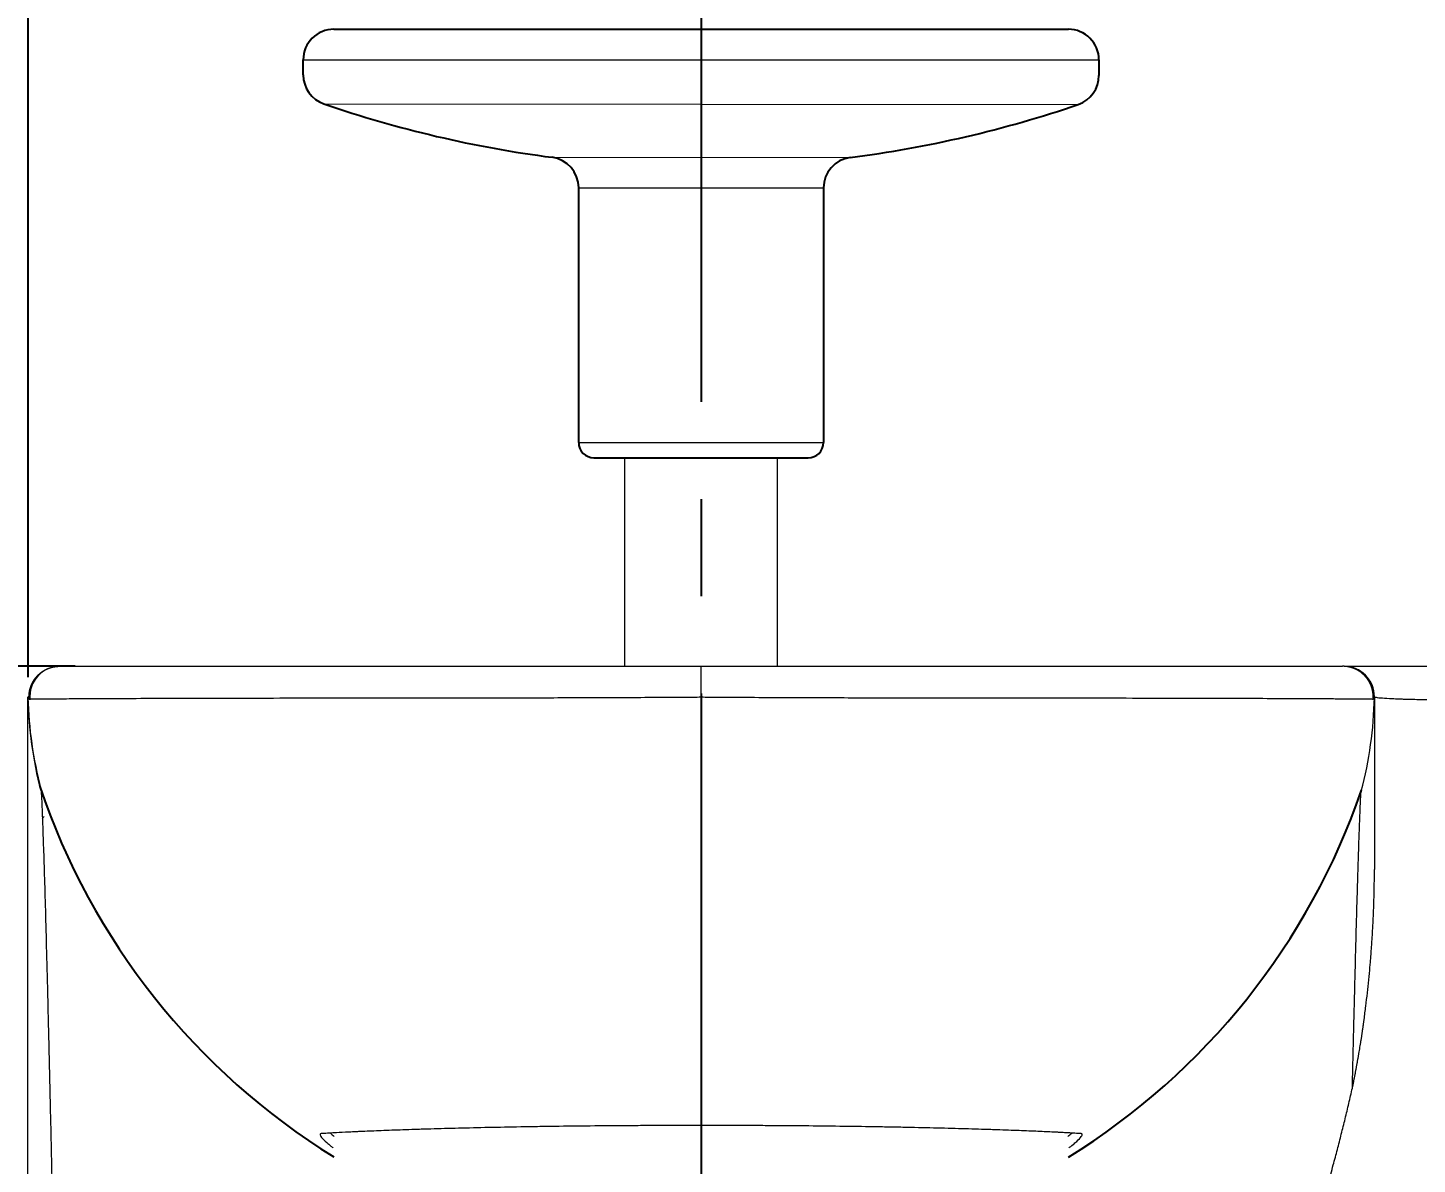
# Model space of a CAD drawing. Extents: x 10170 to 11010, y -16669 to -16075.
# Drawn here: x 10529.2 to 10574.6, y -16481.69 to -16444.57 of the extents above; entities that cross this region are included whole.
import ezdxf

# ---------------------------------------------------------------- set-up
doc = ezdxf.new("R2010")
doc.units = 0
doc.header["$MEASUREMENT"] = 0
doc.linetypes.add('CENTER2', pattern=[28.575, 19.05, -3.175, 3.175, -3.175])
doc.linetypes.add('HIDDEN2', pattern=[4.7625, 3.175, -1.5875])
doc.layers.get('0').update_dxf_attribs({"linetype": 'CONTINUOUS'})
doc.layers.get('DEFPOINTS').update_dxf_attribs({"linetype": 'CONTINUOUS'})
doc.layers.add('1', color=4, linetype='HIDDEN2', lineweight=13)
doc.layers.add('5', color=2, linetype='CONTINUOUS', lineweight=9)
doc.layers.add('CENTER', color=1, linetype='CENTER2')
doc.styles.get("Standard").update_dxf_attribs({"font": 'Gulim.ttf'})
doc.dimstyles.new('STANDARD$0', dxfattribs={"dimtxt": 3.5, "dimasz": 2.5, "dimexe": 0.7, "dimexo": 0.7, "dimgap": 0.5, "dimtad": 3, "dimdec": 4, "dimdsep": 46, "dimtxsty": 'Standard', "dimcen": 0, "dimclrd": 2, "dimclre": 2, "dimclrt": 4, "dimadec": 0, "dimazin": 0, "dimtp": 0.2, "dimtm": 0.1, "dimtfac": 0.5, "dimtdec": 4, "dimtmove": 1, "dimatfit": 3, "dimfxl": 0, "dimtolj": 1, "dimarcsym": 0})

# ---------------------------------------------------------------- blocks, each defined once
blk = doc.blocks.new('*D32')
at = {"layer": '5', "color": 2, "lineweight": -2}
for p, q in [((10529.221, -16465.776), (10529.221, -16431.343)), ((10721.203, -16465.776), (10721.203, -16431.343)), ((10531.721, -16432.043), (10718.703, -16432.043))]:
    blk.add_line(p, q, dxfattribs=at)
at = {"layer": '5', "color": 2}
for points in [[(10531.721, -16431.627), (10531.721, -16432.46), (10529.221, -16432.043)], [(10718.703, -16431.627), (10718.703, -16432.46), (10721.203, -16432.043)]]:
    blk.add_solid(points, dxfattribs=at)
at = {"layer": 'DEFPOINTS', "color": 0}
for p in [(10721.203, -16432.043), (10529.221, -16466.476), (10721.203, -16466.476)]:
    blk.add_point(p, dxfattribs=at)
at = {"layer": '5', "color": 4, "insert": (10618.186, -16429.745), "char_height": 3.5, "attachment_point": 5}
blk.add_mtext('\\A1;192', dxfattribs=at)
blk = doc.blocks.new('*D33')
at = {"layer": '5', "color": 2, "lineweight": -2}
for p, q in [((10530.748, -16465.423), (10507.425, -16465.423)), ((10508.125, -16504.923), (10508.125, -16467.923)), ((10530.748, -16507.423), (10507.425, -16507.423))]:
    blk.add_line(p, q, dxfattribs=at)
at = {"layer": '5', "color": 2}
for points in [[(10507.708, -16467.923), (10508.542, -16467.923), (10508.125, -16465.423)], [(10507.708, -16504.923), (10508.542, -16504.923), (10508.125, -16507.423)]]:
    blk.add_solid(points, dxfattribs=at)
at = {"layer": 'DEFPOINTS', "color": 0}
for p in [(10508.125, -16465.423), (10531.448, -16465.423), (10531.448, -16507.423)]:
    blk.add_point(p, dxfattribs=at)
at = {"layer": '5', "color": 4, "insert": (10505.828, -16483.402), "char_height": 3.5, "attachment_point": 5, "rotation": 90}
blk.add_mtext('\\A1;42', dxfattribs=at)

msp = doc.modelspace()

# ---------------------------------------------------------------- linework, layer by layer
for p, q in [((10539.20349, -16444.61493), (10563.20322, -16444.61493)), ((10538.20349, -16446.10487), (10538.20349, -16445.61493)), ((10564.20322, -16445.61493), (10564.20322, -16446.12506)), ((10547.20336, -16458.11493), (10547.20336, -16449.78927)), ((10555.20336, -16449.79688), (10555.20336, -16458.11493)), ((10547.70336, -16458.61493), (10554.70336, -16458.61493))]:
    msp.add_line(p, q)
for centre, radius, start, end in [((10539.20349, -16445.61493), 1, 90, 180), ((10563.20322, -16445.61493), 1, 0, 90), ((10539.20349, -16446.10487), 1, 180, 251.027381), ((10563.20322, -16446.12506), 1, 288.876233, 360), ((10551.2328, -16411.11493), 38, 251.027381, 262.590502), ((10551.2328, -16411.11493), 38, 277.322278, 288.876233), ((10546.20336, -16449.78927), 1, 0, 82.590502), ((10556.20336, -16449.79688), 1, 97.322278, 180), ((10547.70336, -16458.11493), 0.5, 180, 270), ((10554.70336, -16458.11493), 0.5, 270, 0), ((10551.2084, -16462.05165), 22.81475, 198.662709, 238.251191), ((10551.2084, -16462.05165), 22.81475, 301.719084, 341.036297)]:
    msp.add_arc(centre, radius, start, end)
at = {"layer": '1', "color": 7, "linetype": 'Continuous', "lineweight": 18}
for p, q in [((10548.70336, -16458.61493), (10548.70336, -16465.4233)), ((10553.70336, -16465.4233), (10553.70336, -16458.61493)), ((10573.20101, -16466.44238), (10573.20097, -16466.44252))]:
    msp.add_line(p, q, dxfattribs=at)
at = {"layer": '1', "color": 1, "linetype": 'Continuous', "lineweight": 13}
for p, q in [((10551.20335, -16466.4375), (10551.20335, -16465.42325)), ((10573.20336, -16466.42325), (10573.20333, -16466.4257))]:
    msp.add_line(p, q, dxfattribs=at)
at = {"layer": '1', "color": 7, "linetype": 'Continuous', "lineweight": 18}
msp.add_arc((10572.20336, -16466.42325), 1, 0, 90, dxfattribs=at)
at = {"layer": '1', "color": 1, "linetype": 'Continuous', "lineweight": 13}
msp.add_ellipse((10530.26762, -16466.42325), major_axis=(0, -1), ratio=0.99879312, start_param=3.14159265, end_param=4.79266761, dxfattribs=at)
at = {"layer": '1', "color": 7, "linetype": 'Continuous', "lineweight": 18}
for centre, major_axis, ratio, start_param, end_param in [((10572.19976, -16466.42325), (0, 1), 0.99999996, 4.69733293, 6.28356181), ((10572.20111, -16466.42325), (0, 1), 1, 4.6922574, 6.28323742), ((10542.20336, -16466.19222), (13, 0), 0.99999979, 3.16081034, 3.39759338), ((10542.20336, -16466.1171), (13, 0), 0.9999967, 3.16700614, 3.39989997), ((10560.20336, -16466.19379), (-13, 0), 0.99999999, 2.88448449, 3.12256955), ((10551.20336, -16480.02191), (-12.45161, 0), 0.22495105, 0.23414675, 0.27371128), ((10551.20336, -16480.02191), (-12.45161, 0), 0.22495105, 2.86788139, 2.90715139)]:
    msp.add_ellipse(centre, major_axis=major_axis, ratio=ratio, start_param=start_param, end_param=end_param, dxfattribs=at)
for points, knots in [([(10529.24574, -16466.50355), (10529.2455, -16466.50042), (10529.24501, -16466.49414), (10529.24439, -16466.48469), (10529.24385, -16466.4752), (10529.2434, -16466.46565), (10529.24304, -16466.45605), (10529.24277, -16466.4464), (10529.24259, -16466.4367), (10529.24251, -16466.42695), (10529.24252, -16466.41715), (10529.24263, -16466.40731), (10529.24283, -16466.39742), (10529.24314, -16466.38749), (10529.24355, -16466.37751), (10529.24405, -16466.36749), (10529.24467, -16466.35743), (10529.24538, -16466.34733), (10529.24621, -16466.33719), (10529.24714, -16466.32701), (10529.24818, -16466.3168), (10529.24933, -16466.30655), (10529.25059, -16466.29626), (10529.25197, -16466.28594), (10529.25346, -16466.27559), (10529.25506, -16466.26521), (10529.25679, -16466.2548), (10529.25863, -16466.24437), (10529.26059, -16466.2339), (10529.26267, -16466.22341), (10529.26487, -16466.2129), (10529.26719, -16466.20237), (10529.26964, -16466.19182), (10529.27222, -16466.18124), (10529.27492, -16466.17065), (10529.27775, -16466.16005), (10529.28071, -16466.14943), (10529.2838, -16466.1388), (10529.28702, -16466.12816), (10529.29038, -16466.11751), (10529.29386, -16466.10686), (10529.29748, -16466.0962), (10529.30124, -16466.08553), (10529.30514, -16466.07487), (10529.30917, -16466.06421), (10529.31334, -16466.05354), (10529.31765, -16466.04289), (10529.3221, -16466.03224), (10529.32669, -16466.0216), (10529.33143, -16466.01097), (10529.33631, -16466.00035), (10529.34133, -16465.98975), (10529.3465, -16465.97917), (10529.35181, -16465.96861), (10529.35727, -16465.95806), (10529.36288, -16465.94755), (10529.36863, -16465.93705), (10529.37454, -16465.92659), (10529.38059, -16465.91616), (10529.38679, -16465.90576), (10529.39314, -16465.8954), (10529.39965, -16465.88507), (10529.4063, -16465.87479), (10529.41311, -16465.86455), (10529.42007, -16465.85435), (10529.42718, -16465.8442), (10529.43445, -16465.83411), (10529.44186, -16465.82407), (10529.44944, -16465.81408), (10529.45716, -16465.80415), (10529.46504, -16465.79428), (10529.47307, -16465.78448), (10529.48126, -16465.77474), (10529.4896, -16465.76508), (10529.4981, -16465.75548), (10529.50675, -16465.74596), (10529.51555, -16465.73652), (10529.52451, -16465.72716), (10529.53362, -16465.71788), (10529.54289, -16465.70869), (10529.55231, -16465.69959), (10529.56188, -16465.69058), (10529.57161, -16465.68166), (10529.58148, -16465.67284), (10529.59151, -16465.66412), (10529.60169, -16465.65551), (10529.61202, -16465.64701), (10529.6225, -16465.63861), (10529.63313, -16465.63032), (10529.64391, -16465.62216), (10529.65483, -16465.61411), (10529.66591, -16465.60618), (10529.67713, -16465.59838), (10529.68849, -16465.5907), (10529.69999, -16465.58316), (10529.71164, -16465.57575), (10529.72344, -16465.56848), (10529.73537, -16465.56134), (10529.74744, -16465.55435), (10529.75964, -16465.54751), (10529.77199, -16465.54082), (10529.78447, -16465.53427), (10529.79708, -16465.52789), (10529.80982, -16465.52166), (10529.8227, -16465.51559), (10529.8357, -16465.50969), (10529.84883, -16465.50396), (10529.86208, -16465.4984), (10529.87545, -16465.49301), (10529.88895, -16465.48779), (10529.90256, -16465.48276), (10529.91629, -16465.47791), (10529.93014, -16465.47325), (10529.94409, -16465.46877), (10529.95816, -16465.46449), (10529.97233, -16465.4604), (10529.9866, -16465.4565), (10530.00098, -16465.45281), (10530.01546, -16465.44932), (10530.03003, -16465.44604), (10530.0447, -16465.44297), (10530.05946, -16465.4401), (10530.0743, -16465.43745), (10530.08923, -16465.43502), (10530.10425, -16465.43281), (10530.11934, -16465.43082), (10530.1345, -16465.42906), (10530.14974, -16465.42752), (10530.16505, -16465.42621), (10530.18042, -16465.42514), (10530.19586, -16465.4243), (10530.21135, -16465.4237), (10530.2269, -16465.42332), (10530.23728, -16465.42327), (10530.24248, -16465.42325)], [0, 0, 0, 0, 0.0057041, 0.01143677, 0.01719802, 0.02298785, 0.02880625, 0.03465323, 0.04052878, 0.04643291, 0.05236562, 0.0583269, 0.06431676, 0.0703352, 0.07638221, 0.08245779, 0.08856195, 0.09469469, 0.10085601, 0.1070459, 0.11326436, 0.1195114, 0.12578702, 0.13209121, 0.13842398, 0.14478533, 0.15117525, 0.15759374, 0.16404081, 0.17051646, 0.17702068, 0.18355348, 0.19011486, 0.1967048, 0.20332333, 0.20997043, 0.2166461, 0.22335036, 0.23008318, 0.23684458, 0.24363456, 0.25045311, 0.25730024, 0.26417594, 0.27108022, 0.27801307, 0.2849745, 0.2919645, 0.29898308, 0.30603024, 0.31310597, 0.32021027, 0.32734315, 0.3345046, 0.34169463, 0.34891323, 0.35616041, 0.36343616, 0.37074049, 0.37807339, 0.38543487, 0.39282492, 0.40024354, 0.40769074, 0.41516652, 0.42267087, 0.43020379, 0.43776529, 0.44535536, 0.45297401, 0.46062123, 0.46829703, 0.4760014, 0.48373434, 0.49149586, 0.49928595, 0.50710462, 0.51495186, 0.52282767, 0.53073206, 0.53866502, 0.54662656, 0.55461667, 0.56263535, 0.57068261, 0.57875844, 0.58686284, 0.59499582, 0.60315737, 0.61134749, 0.61956619, 0.62781346, 0.63608931, 0.64439373, 0.65272672, 0.66108828, 0.66947842, 0.67789713, 0.68634442, 0.69482027, 0.7033247, 0.71185771, 0.72041928, 0.72900943, 0.73762815, 0.74627545, 0.75495131, 0.76365575, 0.77238877, 0.78115035, 0.78994051, 0.79875924, 0.80760654, 0.81648241, 0.82538686, 0.83431988, 0.84328147, 0.85227163, 0.86129037, 0.87033767, 0.87941355, 0.888518, 0.89765103, 0.90681262, 0.91600279, 0.92522152, 0.93446883, 0.94374471, 0.95304917, 0.96238219, 0.97174379, 0.98113395, 0.99055269, 1, 1, 1, 1]), ([(10530.26762, -16465.42325), (10530.28409, -16465.42325), (10530.30821, -16465.42325), (10530.37226, -16465.42325), (10530.41209, -16465.42325), (10530.55466, -16465.42325), (10530.80613, -16465.42325), (10531.17933, -16465.42325), (10531.50582, -16465.42325), (10531.62243, -16465.42325), (10531.77811, -16465.42325), (10531.80976, -16465.42325), (10531.87389, -16465.42325), (10531.97138, -16465.42325), (10532.07273, -16465.42325), (10532.41907, -16465.42325), (10532.72328, -16465.42325), (10533.38485, -16465.42325), (10533.74223, -16465.42325), (10534.51036, -16465.42325), (10534.9211, -16465.42325), (10535.46896, -16465.42325), (10535.58037, -16465.42325), (10535.80552, -16465.42325), (10535.91936, -16465.42325), (10536.26467, -16465.42325), (10536.49991, -16465.42325), (10537.22048, -16465.42325), (10537.72062, -16465.42325), (10538.75999, -16465.42325), (10539.29923, -16465.42325), (10540.13787, -16465.42325), (10540.42239, -16465.42325), (10540.78436, -16465.42325), (10540.85707, -16465.42325), (10541.00313, -16465.42325), (10541.07648, -16465.42325), (10541.29689, -16465.42325), (10541.44451, -16465.42325), (10542.18595, -16465.42325), (10542.78977, -16465.42325), (10544.01823, -16465.42325), (10545.2675, -16465.42325), (10546.55832, -16465.42325), (10547.2964, -16465.42325), (10547.37857, -16465.42325), (10547.54326, -16465.42325), (10547.62581, -16465.42325), (10547.87363, -16465.42325), (10548.03902, -16465.42325), (10548.5357, -16465.42325), (10548.86751, -16465.42325), (10549.5325, -16465.42325), (10549.86569, -16465.42325), (10550.53345, -16465.42325), (10550.86803, -16465.42325), (10551.20335, -16465.42325)], [0, 0, 0, 0, 0.03125, 0.03125, 0.0625, 0.0625, 0.125, 0.1875, 0.1875, 0.21875, 0.21875, 0.2265625, 0.2265625, 0.234375, 0.25, 0.25, 0.3125, 0.3125, 0.375, 0.375, 0.4375, 0.4375, 0.453125, 0.453125, 0.46875, 0.46875, 0.5, 0.5, 0.5625, 0.5625, 0.625, 0.625, 0.65625, 0.65625, 0.6640625, 0.6640625, 0.671875, 0.671875, 0.6875, 0.6875, 0.75, 0.75, 0.8125, 0.875, 0.875, 0.8828125, 0.8828125, 0.890625, 0.890625, 0.90625, 0.90625, 0.9375, 0.9375, 0.96875, 0.96875, 1, 1, 1, 1]), ([(10551.20335, -16465.42325), (10551.54722, -16465.42325), (10551.88979, -16465.42325), (10552.57253, -16465.42325), (10552.91269, -16465.42325), (10553.92966, -16465.42325), (10554.60296, -16465.42325), (10555.60585, -16465.42325), (10555.93897, -16465.42325), (10556.43686, -16465.42325), (10556.68535, -16465.42325), (10556.93317, -16465.42325), (10557.09824, -16465.42325), (10557.18067, -16465.42325), (10557.92016, -16465.42325), (10558.56353, -16465.42325), (10559.82292, -16465.42325), (10560.43895, -16465.42325), (10561.34239, -16465.42325), (10561.6401, -16465.42325), (10562.08144, -16465.42325), (10562.22768, -16465.42325), (10562.44572, -16465.42325), (10562.51821, -16465.42325), (10562.66242, -16465.42325), (10563.30811, -16465.42325), (10563.92491, -16465.42325), (10564.97716, -16465.42325), (10565.48114, -16465.42325), (10566.44483, -16465.42325), (10566.90453, -16465.42325), (10567.45071, -16465.42325), (10567.55852, -16465.42325), (10567.71807, -16465.42325), (10567.77088, -16465.42325), (10567.87548, -16465.42325), (10568.13463, -16465.42325), (10568.3821, -16465.42325), (10568.954, -16465.42325), (10569.30595, -16465.42325), (10569.95204, -16465.42325), (10570.24621, -16465.42325), (10570.64359, -16465.42325), (10570.76872, -16465.42325), (10570.94524, -16465.42325), (10571.00222, -16465.42325), (10571.11236, -16465.42325), (10571.16532, -16465.42325), (10571.41968, -16465.42325), (10571.58989, -16465.42325), (10571.79662, -16465.42325), (10571.85742, -16465.42325), (10571.96281, -16465.42325), (10572.00743, -16465.42325), (10572.06208, -16465.42325), (10572.07825, -16465.42325), (10572.1064, -16465.42325), (10572.11836, -16465.42325), (10572.14821, -16465.42325), (10572.16011, -16465.42325), (10572.1643, -16465.42325)], [0, 0, 0, 0, 0.03125, 0.03125, 0.0625, 0.0625, 0.125, 0.125, 0.15625, 0.15625, 0.171875, 0.1796875, 0.1796875, 0.1875, 0.1875, 0.25, 0.25, 0.3125, 0.3125, 0.34375, 0.34375, 0.359375, 0.359375, 0.3671875, 0.3671875, 0.375, 0.4375, 0.4375, 0.5, 0.5, 0.5625, 0.5625, 0.578125, 0.578125, 0.5859375, 0.5859375, 0.59375, 0.625, 0.625, 0.6875, 0.6875, 0.75, 0.75, 0.78125, 0.78125, 0.796875, 0.796875, 0.8125, 0.8125, 0.875, 0.875, 0.90625, 0.90625, 0.9375, 0.9375, 0.953125, 0.953125, 0.96875, 0.96875, 1, 1, 1, 1]), ([(10573.16104, -16466.50354), (10573.16129, -16466.50031), (10573.1618, -16466.49384), (10573.16243, -16466.4841), (10573.16298, -16466.47432), (10573.16344, -16466.46448), (10573.16379, -16466.45461), (10573.16406, -16466.44468), (10573.16422, -16466.43471), (10573.16429, -16466.4247), (10573.16425, -16466.41464), (10573.16411, -16466.40455), (10573.16387, -16466.39441), (10573.16353, -16466.38423), (10573.16307, -16466.37401), (10573.16252, -16466.36376), (10573.16185, -16466.35347), (10573.16107, -16466.34314), (10573.16019, -16466.33278), (10573.15919, -16466.32239), (10573.15808, -16466.31197), (10573.15685, -16466.30151), (10573.15551, -16466.29103), (10573.15405, -16466.28052), (10573.15247, -16466.26999), (10573.15078, -16466.25943), (10573.14896, -16466.24884), (10573.14703, -16466.23824), (10573.14497, -16466.22761), (10573.14278, -16466.21696), (10573.14047, -16466.2063), (10573.13804, -16466.19562), (10573.13548, -16466.18493), (10573.13279, -16466.17423), (10573.12997, -16466.16351), (10573.12702, -16466.15279), (10573.12394, -16466.14206), (10573.12073, -16466.13132), (10573.11739, -16466.12058), (10573.11391, -16466.10983), (10573.1103, -16466.09909), (10573.10655, -16466.08834), (10573.10266, -16466.07761), (10573.09864, -16466.06687), (10573.09447, -16466.05614), (10573.09017, -16466.04543), (10573.08573, -16466.03472), (10573.08115, -16466.02402), (10573.07643, -16466.01334), (10573.07156, -16466.00268), (10573.06655, -16465.99204), (10573.0614, -16465.98142), (10573.0561, -16465.97082), (10573.05066, -16465.96025), (10573.04507, -16465.94971), (10573.03934, -16465.93919), (10573.03346, -16465.92871), (10573.02743, -16465.91826), (10573.02125, -16465.90785), (10573.01493, -16465.89748), (10573.00846, -16465.88715), (10573.00184, -16465.87687), (10572.99507, -16465.86663), (10572.98815, -16465.85644), (10572.98108, -16465.8463), (10572.97387, -16465.83621), (10572.9665, -16465.82618), (10572.95898, -16465.81621), (10572.95131, -16465.8063), (10572.9435, -16465.79646), (10572.93553, -16465.78668), (10572.92741, -16465.77696), (10572.91914, -16465.76732), (10572.91072, -16465.75776), (10572.90215, -16465.74827), (10572.89343, -16465.73886), (10572.88456, -16465.72953), (10572.87554, -16465.72029), (10572.86638, -16465.71113), (10572.85706, -16465.70206), (10572.8476, -16465.69309), (10572.83798, -16465.68421), (10572.82823, -16465.67543), (10572.81832, -16465.66675), (10572.80827, -16465.65817), (10572.79807, -16465.64971), (10572.78773, -16465.64135), (10572.77724, -16465.6331), (10572.76661, -16465.62497), (10572.75584, -16465.61695), (10572.74493, -16465.60906), (10572.73388, -16465.60129), (10572.72268, -16465.59364), (10572.71135, -16465.58612), (10572.69989, -16465.57874), (10572.68828, -16465.57149), (10572.67654, -16465.56438), (10572.66467, -16465.55741), (10572.65267, -16465.55058), (10572.64053, -16465.5439), (10572.62827, -16465.53737), (10572.61588, -16465.53099), (10572.60336, -16465.52476), (10572.59072, -16465.51869), (10572.57795, -16465.51278), (10572.56507, -16465.50704), (10572.55206, -16465.50146), (10572.53894, -16465.49605), (10572.5257, -16465.49081), (10572.51235, -16465.48574), (10572.49889, -16465.48085), (10572.48532, -16465.47614), (10572.47164, -16465.47162), (10572.45786, -16465.46727), (10572.44397, -16465.46312), (10572.42999, -16465.45916), (10572.41591, -16465.45538), (10572.40173, -16465.45181), (10572.38746, -16465.44843), (10572.3731, -16465.44526), (10572.35866, -16465.44228), (10572.34413, -16465.43951), (10572.32952, -16465.43695), (10572.31483, -16465.43461), (10572.30006, -16465.43247), (10572.28522, -16465.43055), (10572.27031, -16465.42885), (10572.25534, -16465.42736), (10572.2403, -16465.4261), (10572.22521, -16465.42507), (10572.21005, -16465.42426), (10572.19485, -16465.42368), (10572.17959, -16465.42332), (10572.1694, -16465.42327), (10572.1643, -16465.42325)], [0, 0, 0, 0, 0.0058834, 0.01179263, 0.0177277, 0.0236886, 0.02967535, 0.03568793, 0.04172634, 0.0477906, 0.05388069, 0.05999662, 0.06613839, 0.07230599, 0.07849943, 0.08471871, 0.09096382, 0.09723477, 0.10353156, 0.10985419, 0.11620265, 0.12257695, 0.12897709, 0.13540307, 0.14185488, 0.14833253, 0.15483601, 0.16136534, 0.1679205, 0.1745015, 0.18110834, 0.18774101, 0.19439952, 0.20108387, 0.20779406, 0.21453008, 0.22129194, 0.22807964, 0.23489318, 0.24173255, 0.24859776, 0.25548881, 0.2624057, 0.26934842, 0.27631699, 0.28331138, 0.29033162, 0.2973777, 0.30444961, 0.31154736, 0.31867095, 0.32582037, 0.33299563, 0.34019673, 0.34742367, 0.35467645, 0.36195506, 0.36925951, 0.3765898, 0.38394593, 0.3913279, 0.3987357, 0.40616934, 0.41362882, 0.42111413, 0.42862529, 0.43616228, 0.44372511, 0.45131378, 0.45892828, 0.46656863, 0.47423481, 0.48192683, 0.48964468, 0.49738838, 0.50515791, 0.51295328, 0.52077449, 0.52862154, 0.53649442, 0.54439315, 0.55231771, 0.56026811, 0.56824435, 0.57624642, 0.58427434, 0.59232809, 0.60040768, 0.6085131, 0.61664437, 0.62480148, 0.63298442, 0.6411932, 0.64942782, 0.65768827, 0.66597457, 0.6742867, 0.68262467, 0.69098848, 0.69937813, 0.70779362, 0.71623494, 0.72470211, 0.73319511, 0.74171395, 0.75025862, 0.75882914, 0.76742549, 0.77604769, 0.78469572, 0.79336959, 0.8020693, 0.81079484, 0.81954623, 0.82832345, 0.83712651, 0.84595541, 0.85481015, 0.86369073, 0.87259714, 0.8815294, 0.89048749, 0.89947142, 0.90848119, 0.9175168, 0.92657824, 0.93566553, 0.94477865, 0.95391761, 0.96308241, 0.97227305, 0.98148953, 0.99073185, 1, 1, 1, 1]), ([(10572.28054, -16465.42325), (10572.32734, -16465.42325), (10572.46603, -16465.42325), (10572.69154, -16465.42325), (10572.96816, -16465.42325), (10573.12951, -16465.42325), (10573.50036, -16465.42325), (10573.70648, -16465.42325), (10574.15872, -16465.42325), (10574.40485, -16465.42325), (10574.93688, -16465.42325), (10575.22278, -16465.42325), (10575.6056, -16465.42325), (10575.72236, -16465.42325), (10575.84201, -16465.42325), (10575.92243, -16465.42325), (10575.96299, -16465.42325), (10576.1669, -16465.42325), (10576.33383, -16465.42325), (10576.84584, -16465.42325), (10577.20209, -16465.42325), (10577.94384, -16465.42325), (10578.32934, -16465.42325), (10578.92973, -16465.42325), (10579.13356, -16465.42325), (10579.44493, -16465.42325), (10579.54966, -16465.42325), (10579.76102, -16465.42325), (10579.86776, -16465.42325), (10580.4034, -16465.42325), (10580.83992, -16465.42325), (10581.72845, -16465.42325), (10582.18047, -16465.42325), (10583.09993, -16465.42325), (10583.56739, -16465.42325), (10584.1616, -16465.42325), (10584.28094, -16465.42325), (10584.4607, -16465.42325), (10584.52076, -16465.42325), (10584.64087, -16465.42325), (10584.94132, -16465.42325), (10585.24255, -16465.42325), (10585.96701, -16465.42325), (10586.45198, -16465.42325), (10586.93895, -16465.42325)], [0, 0, 0, 0, 0.06393666, 0.13079833, 0.13079833, 0.19766, 0.19766, 0.26452166, 0.26452166, 0.33138333, 0.33138333, 0.398245, 0.398245, 0.41496041, 0.42331812, 0.42331812, 0.43167583, 0.43167583, 0.46510666, 0.46510666, 0.53196833, 0.53196833, 0.59883, 0.59883, 0.63226083, 0.63226083, 0.64897625, 0.64897625, 0.66569167, 0.66569167, 0.73255333, 0.73255333, 0.799415, 0.799415, 0.86627667, 0.86627667, 0.88299208, 0.88299208, 0.89134979, 0.89134979, 0.8997075, 0.93313833, 0.93313833, 1, 1, 1, 1]), ([(10529.20336, -16506.42325), (10529.20336, -16506.08736), (10529.20336, -16505.7512), (10529.20336, -16505.33072), (10529.20336, -16505.24662), (10529.20336, -16505.07864), (10529.20336, -16504.82691), (10529.20336, -16503.90653), (10529.20336, -16502.41477), (10529.20336, -16501.10908), (10529.20336, -16500.13746), (10529.20336, -16499.65356), (10529.20336, -16499.17253), (10529.20336, -16498.85249), (10529.20336, -16498.69281), (10529.20336, -16497.25984), (10529.20336, -16496.0133), (10529.20336, -16493.5744), (10529.20336, -16492.38197), (10529.20336, -16491.07102), (10529.20336, -16490.92575), (10529.20336, -16490.63641), (10529.20336, -16490.20409), (10529.20336, -16489.77683), (10529.20336, -16488.92902), (10529.20336, -16488.37275), (10529.20336, -16486.73064), (10529.20336, -16485.67144), (10529.20336, -16483.62313), (10529.20336, -16482.63401), (10529.20336, -16481.20329), (10529.20336, -16480.73522), (10529.20336, -16480.04655), (10529.20336, -16479.70557), (10529.20336, -16479.36965), (10529.20336, -16479.14683), (10529.20336, -16479.03596), (10529.20336, -16478.04362), (10529.20336, -16477.20731), (10529.20336, -16475.62335), (10529.20336, -16474.87571), (10529.20336, -16473.46831), (10529.20336, -16472.80851), (10529.20336, -16471.57627), (10529.20336, -16471.00382), (10529.20336, -16470.21174), (10529.20336, -16469.95884), (10529.20336, -16469.59641), (10529.20336, -16469.47842), (10529.20336, -16469.30569), (10529.20336, -16469.2488), (10529.20336, -16469.1366), (10529.20336, -16469.08127), (10529.20336, -16468.59021), (10529.20336, -16468.20284), (10529.20336, -16467.69489), (10529.20336, -16467.53778), (10529.20336, -16467.32049), (10529.20336, -16467.25113), (10529.20336, -16467.15168), (10529.20336, -16467.1193), (10529.20336, -16467.05607), (10529.20336, -16467.02522), (10529.20336, -16466.7546), (10529.20336, -16466.56456), (10529.20336, -16466.42325)], [0, 0, 0, 0, 0.015625, 0.015625, 0.01953125, 0.01953125, 0.0234375, 0.03125, 0.0625, 0.09375, 0.09375, 0.109375, 0.1171875, 0.1171875, 0.125, 0.125, 0.1875, 0.1875, 0.25, 0.25, 0.2578125, 0.2578125, 0.265625, 0.28125, 0.28125, 0.3125, 0.3125, 0.375, 0.375, 0.4375, 0.4375, 0.46875, 0.46875, 0.484375, 0.4921875, 0.4921875, 0.5, 0.5, 0.5625, 0.5625, 0.625, 0.625, 0.6875, 0.6875, 0.75, 0.75, 0.78125, 0.78125, 0.796875, 0.796875, 0.8046875, 0.8046875, 0.8125, 0.8125, 0.875, 0.875, 0.90625, 0.90625, 0.921875, 0.921875, 0.9296875, 0.9296875, 0.9375, 0.9375, 1, 1, 1, 1]), ([(10573.20336, -16466.42325), (10573.20336, -16466.46715), (10573.20336, -16466.54008), (10573.20336, -16466.62372), (10573.20336, -16466.68188), (10573.20336, -16466.71213), (10573.20336, -16466.86913), (10573.20336, -16467.01318), (10573.20336, -16467.33795), (10573.20336, -16467.5187), (10573.20336, -16467.91649), (10573.20336, -16468.35054), (10573.20336, -16469.10969), (10573.20336, -16469.97713), (10573.20336, -16470.95392), (10573.20336, -16471.67856), (10573.20336, -16472.05955)], [0, 0, 0, 0, 0.0625, 0.09375, 0.09375, 0.125, 0.125, 0.25, 0.25, 0.375, 0.375, 0.5, 0.625, 0.75, 0.875, 1, 1, 1, 1]), ([(10563.21867, -16481.15854), (10563.2279, -16481.15128), (10563.23699, -16481.14409), (10563.25911, -16481.12648), (10563.27199, -16481.11614), (10563.33471, -16481.06536), (10563.37959, -16481.02758), (10563.49882, -16480.92304), (10563.55777, -16480.86506), (10563.61646, -16480.7963), (10563.63106, -16480.77642), (10563.65041, -16480.74283), (10563.65515, -16480.72917), (10563.65479, -16480.70782), (10563.64969, -16480.70012), (10563.63459, -16480.69262), (10563.6283, -16480.69083), (10563.61333, -16480.68821), (10563.59593, -16480.68653), (10563.57373, -16480.68571), (10563.54914, -16480.68483), (10563.53564, -16480.68434), (10563.49155, -16480.68224), (10563.45737, -16480.6802), (10563.37944, -16480.67543), (10563.33569, -16480.67274), (10563.2386, -16480.66707), (10563.13192, -16480.66103), (10563.00581, -16480.65437), (10562.92081, -16480.65003), (10562.9035, -16480.64916), (10562.86836, -16480.64739), (10562.81482, -16480.64472), (10562.7588, -16480.64199), (10562.56662, -16480.63278), (10562.39548, -16480.62502), (10562.01896, -16480.60894), (10561.81358, -16480.60061), (10561.36822, -16480.58353), (10561.12823, -16480.57479), (10560.838, -16480.5649), (10560.80545, -16480.5638), (10560.7399, -16480.5616), (10560.64095, -16480.55831), (10560.4056, -16480.55067), (10560.19632, -16480.54422), (10559.76781, -16480.53149), (10559.46889, -16480.52324), (10558.84471, -16480.50739), (10558.51944, -16480.49981), (10558.01128, -16480.48902), (10557.83851, -16480.48553), (10557.61822, -16480.48129), (10557.57391, -16480.48045), (10557.48506, -16480.47878), (10557.35143, -16480.4763), (10557.21671, -16480.4739), (10556.76527, -16480.46605), (10556.0278, -16480.45456), (10555.26055, -16480.44548), (10554.47828, -16480.43771), (10554.07963, -16480.43449), (10553.46995, -16480.43067), (10553.26645, -16480.42958), (10552.85921, -16480.42774), (10552.65542, -16480.42699), (10552.04353, -16480.42522), (10551.63493, -16480.42468), (10550.81637, -16480.42464), (10550.40642, -16480.42514), (10549.89311, -16480.42657), (10549.79041, -16480.4269), (10549.58491, -16480.42763), (10549.482, -16480.42804), (10549.17482, -16480.4294), (10548.97163, -16480.43047), (10548.36676, -16480.4342), (10547.96976, -16480.43736), (10547.18803, -16480.44502), (10546.8033, -16480.44951), (10546.23549, -16480.4572), (10546.04778, -16480.45992), (10545.8151, -16480.46351), (10545.76867, -16480.46424), (10545.67599, -16480.46571), (10545.62972, -16480.46646), (10545.49146, -16480.46872), (10545.40008, -16480.47026), (10544.94706, -16480.47809), (10544.5971, -16480.48479), (10543.92128, -16480.49904), (10543.59543, -16480.50659), (10542.96781, -16480.52243), (10542.66603, -16480.53071), (10542.34044, -16480.54034), (10542.30443, -16480.54142), (10542.23297, -16480.54357), (10542.12658, -16480.5468), (10541.88394, -16480.55438), (10541.68544, -16480.56092), (10541.30085, -16480.57398), (10541.06098, -16480.58269), (10540.61384, -16480.59979), (10540.40657, -16480.60817), (10540.16816, -16480.61834), (10540.12151, -16480.62035), (10540.03031, -16480.62435), (10539.98573, -16480.62634), (10539.8553, -16480.63222), (10539.77327, -16480.63604), (10539.54157, -16480.64713), (10539.40628, -16480.65404), (10539.23141, -16480.6635), (10539.1778, -16480.6665), (10539.07994, -16480.67213), (10539.03569, -16480.6748), (10538.95658, -16480.67957), (10538.92173, -16480.68164), (10538.8766, -16480.68386), (10538.86275, -16480.68441), (10538.84376, -16480.68512), (10538.83774, -16480.68534), (10538.82628, -16480.68581), (10538.82085, -16480.68607), (10538.79525, -16480.68758), (10538.77975, -16480.68954), (10538.75849, -16480.69886), (10538.75275, -16480.70615), (10538.75099, -16480.72654), (10538.75498, -16480.73967), (10538.77275, -16480.77215), (10538.78653, -16480.79147), (10538.84273, -16480.85858), (10538.89997, -16480.91552), (10539.01686, -16481.01878), (10539.06101, -16481.05618), (10539.12289, -16481.10656), (10539.13558, -16481.11681), (10539.16082, -16481.13701), (10539.17335, -16481.14695), (10539.18614, -16481.15703)], [0, 0, 0, 0, 0.00226951, 0.00226951, 0.00560702, 0.00560702, 0.01895709, 0.01895709, 0.04565722, 0.04565722, 0.05900729, 0.05900729, 0.07235735, 0.07235735, 0.08570742, 0.08570742, 0.09238245, 0.09238245, 0.09905748, 0.10573251, 0.10573251, 0.11240755, 0.11240755, 0.12575761, 0.12575761, 0.13910768, 0.13910768, 0.15245774, 0.16580781, 0.16580781, 0.16914532, 0.16914532, 0.17248284, 0.17915787, 0.17915787, 0.205858, 0.205858, 0.23255813, 0.23255813, 0.25925827, 0.25925827, 0.26259578, 0.26259578, 0.2659333, 0.27260833, 0.2859584, 0.2859584, 0.31265853, 0.31265853, 0.33935866, 0.33935866, 0.35270872, 0.35270872, 0.35604624, 0.35604624, 0.35938376, 0.36605879, 0.36605879, 0.39275892, 0.41945905, 0.41945905, 0.44615918, 0.44615918, 0.45950925, 0.45950925, 0.47285931, 0.47285931, 0.49955944, 0.49955944, 0.52625957, 0.52625957, 0.5329346, 0.5329346, 0.53960964, 0.53960964, 0.5529597, 0.5529597, 0.57965983, 0.57965983, 0.60635996, 0.60635996, 0.61971003, 0.61971003, 0.62304755, 0.62304755, 0.62638506, 0.62638506, 0.63306009, 0.63306009, 0.65976023, 0.65976023, 0.68646036, 0.68646036, 0.71316049, 0.71316049, 0.716498, 0.716498, 0.71983552, 0.72651055, 0.73986062, 0.73986062, 0.76656075, 0.76656075, 0.79326088, 0.79326088, 0.79993591, 0.79993591, 0.80661094, 0.80661094, 0.81996101, 0.81996101, 0.84666114, 0.84666114, 0.86001121, 0.86001121, 0.87336127, 0.87336127, 0.88671134, 0.88671134, 0.89338637, 0.89338637, 0.89672389, 0.89672389, 0.9000614, 0.9000614, 0.91341147, 0.91341147, 0.92676153, 0.92676153, 0.9401116, 0.9401116, 0.95346166, 0.95346166, 0.98016179, 0.98016179, 0.99351186, 0.99351186, 0.99684938, 0.99684938, 1, 1, 1, 1])]:
    msp.add_open_spline(points, degree=3, knots=knots, dxfattribs=at)
at = {"layer": '1', "color": 1, "linetype": 'Continuous', "lineweight": 13}
for points, knots in [([(10529.24576, -16466.50375), (10529.24426, -16466.50242), (10529.24324, -16466.50142), (10529.24132, -16466.49954), (10529.24041, -16466.49862), (10529.23752, -16466.49563), (10529.23557, -16466.49354), (10529.23026, -16466.48759), (10529.22723, -16466.48385), (10529.2194, -16466.47337), (10529.21587, -16466.46736), (10529.21079, -16466.45739), (10529.20923, -16466.45344), (10529.2071, -16466.44741), (10529.20652, -16466.44531), (10529.20591, -16466.44307), (10529.20579, -16466.44259), (10529.20577, -16466.4425)], [0, 0, 0, 0, 0.026223, 0.026223, 0.05244599, 0.05244599, 0.10489199, 0.10489199, 0.20978398, 0.20978398, 0.41956795, 0.41956795, 0.62935193, 0.62935193, 0.8391359, 0.8391359, 1, 1, 1, 1]), ([(10551.20335, -16466.4375), (10551.02798, -16466.4375), (10550.85281, -16466.43826), (10550.50285, -16466.44043), (10550.32806, -16466.44174), (10549.80424, -16466.44553), (10549.45575, -16466.4479), (10548.76021, -16466.4518), (10548.41316, -16466.45338), (10547.89366, -16466.45537), (10547.72067, -16466.45597), (10547.46146, -16466.4568), (10547.37511, -16466.45706), (10547.20284, -16466.45756), (10547.11688, -16466.4578), (10546.34481, -16466.45986), (10545.66965, -16466.46106), (10544.34104, -16466.46295), (10543.68758, -16466.46361), (10542.4024, -16466.46482), (10541.77067, -16466.4654), (10540.99496, -16466.4661), (10540.84051, -16466.46625), (10540.6099, -16466.46646), (10540.53316, -16466.46653), (10540.3803, -16466.46667), (10539.99981, -16466.46702), (10539.62758, -16466.46738), (10538.74982, -16466.46828), (10538.1854, -16466.46895), (10537.09739, -16466.47048), (10536.57379, -16466.47132), (10535.81935, -16466.47272), (10535.57304, -16466.47321), (10535.21145, -16466.474), (10535.03263, -16466.47441), (10534.8568, -16466.47484), (10534.74024, -16466.47513), (10534.68236, -16466.47528), (10534.16573, -16466.47661), (10533.73529, -16466.47789), (10532.93015, -16466.48055), (10532.55546, -16466.48194), (10531.86163, -16466.48486), (10531.54246, -16466.48639), (10531.17892, -16466.48826), (10531.07252, -16466.48882), (10530.97015, -16466.48937), (10530.9028, -16466.48974), (10530.86956, -16466.48993), (10530.70588, -16466.49085), (10530.58298, -16466.49157), (10530.2382, -16466.4937), (10530.0402, -16466.49507), (10529.83259, -16466.4967), (10529.79307, -16466.49702), (10529.7368, -16466.49749), (10529.71854, -16466.49764), (10529.68308, -16466.49796), (10529.59703, -16466.49873), (10529.4655, -16466.50007), (10529.38168, -16466.50121), (10529.33126, -16466.50208), (10529.31653, -16466.50237), (10529.29123, -16466.50296), (10529.28064, -16466.50325), (10529.27205, -16466.50344)], [0, 0, 0, 0, 0.015625, 0.015625, 0.03125, 0.03125, 0.0625, 0.0625, 0.09375, 0.09375, 0.109375, 0.109375, 0.1171875, 0.1171875, 0.125, 0.125, 0.1875, 0.1875, 0.25, 0.25, 0.3125, 0.3125, 0.328125, 0.328125, 0.3359375, 0.3359375, 0.34375, 0.375, 0.375, 0.4375, 0.4375, 0.5, 0.5, 0.53125, 0.53125, 0.546875, 0.5546875, 0.5546875, 0.5625, 0.5625, 0.625, 0.625, 0.6875, 0.6875, 0.75, 0.75, 0.765625, 0.7734375, 0.7734375, 0.78125, 0.78125, 0.8125, 0.8125, 0.875, 0.875, 0.890625, 0.890625, 0.8984375, 0.8984375, 0.90625, 0.9375, 0.96875, 0.96875, 0.984375, 0.984375, 1, 1, 1, 1]), ([(10573.16106, -16466.50335), (10573.15668, -16466.50386), (10573.14428, -16466.50352), (10573.11314, -16466.5026), (10573.10066, -16466.50225), (10573.07127, -16466.50167), (10573.05439, -16466.50142), (10572.9973, -16466.50067), (10572.95069, -16466.50017), (10572.84055, -16466.49908), (10572.77702, -16466.4985), (10572.56095, -16466.49664), (10572.38303, -16466.49526), (10572.11712, -16466.49343), (10572.06176, -16466.49306), (10571.97541, -16466.4925), (10571.94611, -16466.49232), (10571.88655, -16466.49195), (10571.73519, -16466.49101), (10571.57164, -16466.49008), (10571.15614, -16466.48781), (10570.84854, -16466.48626), (10570.17293, -16466.48323), (10569.80489, -16466.48176), (10569.20683, -16466.47966), (10568.9998, -16466.47897), (10568.73123, -16466.47813), (10568.67703, -16466.47797), (10568.56765, -16466.47763), (10568.51243, -16466.47747), (10568.34554, -16466.47698), (10568.23278, -16466.47665), (10567.6615, -16466.47507), (10567.18066, -16466.47392), (10566.17265, -16466.47192), (10565.64549, -16466.47102), (10564.54484, -16466.46938), (10563.97135, -16466.46864), (10563.29934, -16466.46793), (10563.22429, -16466.46785), (10563.07346, -16466.46769), (10562.99762, -16466.46761), (10562.76949, -16466.46739), (10562.61649, -16466.46724), (10562.15473, -16466.4668), (10561.84325, -16466.46651), (10560.89801, -16466.46565), (10560.25349, -16466.46506), (10558.93585, -16466.46383), (10558.26273, -16466.46318), (10557.40308, -16466.46202), (10557.23017, -16466.46177), (10556.88363, -16466.46122), (10556.70986, -16466.46093), (10556.18708, -16466.45997), (10555.83659, -16466.45922), (10555.30789, -16466.45786), (10555.13116, -16466.45737), (10554.77672, -16466.45628), (10554.5992, -16466.45568), (10554.06622, -16466.4537), (10553.71015, -16466.45212), (10552.99652, -16466.44819), (10552.63897, -16466.44579), (10552.10149, -16466.44191), (10551.92214, -16466.44056), (10551.56305, -16466.4383), (10551.38331, -16466.4375), (10551.20335, -16466.4375)], [0, 0, 0, 0, 0.03125, 0.03125, 0.046875, 0.046875, 0.0625, 0.0625, 0.09375, 0.09375, 0.125, 0.125, 0.1875, 0.1875, 0.203125, 0.203125, 0.2109375, 0.2109375, 0.21875, 0.25, 0.25, 0.3125, 0.3125, 0.375, 0.375, 0.40625, 0.40625, 0.4140625, 0.4140625, 0.421875, 0.421875, 0.4375, 0.4375, 0.5, 0.5, 0.5625, 0.5625, 0.625, 0.625, 0.6328125, 0.6328125, 0.640625, 0.640625, 0.65625, 0.65625, 0.6875, 0.6875, 0.75, 0.75, 0.8125, 0.8125, 0.828125, 0.828125, 0.84375, 0.84375, 0.875, 0.875, 0.890625, 0.890625, 0.90625, 0.90625, 0.9375, 0.9375, 0.96875, 0.96875, 0.984375, 0.984375, 1, 1, 1, 1]), ([(10573.20094, -16466.44263), (10573.20087, -16466.44287), (10573.20075, -16466.4433), (10573.20023, -16466.44524), (10573.19964, -16466.44736), (10573.19746, -16466.45354), (10573.19586, -16466.45759), (10573.19069, -16466.46765), (10573.18711, -16466.47368), (10573.17947, -16466.4839), (10573.17653, -16466.48753), (10573.17208, -16466.4925), (10573.17115, -16466.49352), (10573.16921, -16466.4956), (10573.1682, -16466.49666), (10573.16622, -16466.49871), (10573.1653, -16466.49965), (10573.1634, -16466.50152), (10573.16241, -16466.50248), (10573.16103, -16466.50372)], [0, 0, 0, 0, 0.11169725, 0.11169725, 0.33377294, 0.33377294, 0.55584862, 0.55584862, 0.77792431, 0.77792431, 0.88896216, 0.88896216, 0.91672162, 0.91672162, 0.94448108, 0.94448108, 0.97224054, 0.97224054, 1, 1, 1, 1]), ([(10586.93895, -16466.42325), (10586.92484, -16466.42352), (10586.91063, -16466.42379), (10586.88232, -16466.42433), (10586.83985, -16466.42514), (10586.7408, -16466.42702), (10586.54284, -16466.43075), (10586.14754, -16466.43807), (10585.58453, -16466.44814), (10585.13596, -16466.45579), (10584.85618, -16466.46043), (10584.80025, -16466.46135), (10584.68846, -16466.46318), (10584.63256, -16466.46409), (10584.46523, -16466.4668), (10584.35415, -16466.46857), (10583.801, -16466.47726), (10583.3658, -16466.4837), (10582.50967, -16466.49556), (10582.08875, -16466.50097), (10581.26127, -16466.51074), (10580.85471, -16466.5151), (10580.35578, -16466.51983), (10580.25634, -16466.52074), (10580.0594, -16466.52249), (10579.76663, -16466.52499), (10579.48174, -16466.52713), (10578.92227, -16466.53095), (10578.20381, -16466.53478), (10577.53983, -16466.53609), (10577.06268, -16466.5361), (10576.9071, -16466.53594), (10576.71707, -16466.53553), (10576.67926, -16466.53544), (10576.60427, -16466.53524), (10576.4927, -16466.5349), (10576.38383, -16466.53448), (10576.02688, -16466.53286), (10575.76032, -16466.53093), (10575.26427, -16466.52586), (10575.03478, -16466.52271), (10574.61302, -16466.51523), (10574.42076, -16466.51089), (10574.2261, -16466.50533), (10574.20479, -16466.50471), (10574.16287, -16466.50344), (10574.10102, -16466.50151), (10573.96387, -16466.49685), (10573.85846, -16466.49257), (10573.66363, -16466.48364), (10573.55504, -16466.47719), (10573.38033, -16466.46335), (10573.3142, -16466.45595), (10573.24768, -16466.44414), (10573.23107, -16466.4401), (10573.21445, -16466.4339), (10573.20822, -16466.43075), (10573.20458, -16466.42702), (10573.20367, -16466.42514), (10573.20347, -16466.42433), (10573.20339, -16466.42379), (10573.20336, -16466.42352), (10573.20336, -16466.42325)], [0, 0, 0, 0, 0.00195312, 0.00195312, 0.00390625, 0.0078125, 0.015625, 0.03125, 0.0625, 0.09375, 0.09375, 0.1015625, 0.1015625, 0.109375, 0.109375, 0.125, 0.125, 0.1875, 0.1875, 0.25, 0.25, 0.3125, 0.3125, 0.328125, 0.328125, 0.34375, 0.375, 0.375, 0.4375, 0.5, 0.5, 0.53125, 0.53125, 0.5390625, 0.5390625, 0.546875, 0.5625, 0.5625, 0.625, 0.625, 0.6875, 0.6875, 0.75, 0.75, 0.7578125, 0.7578125, 0.765625, 0.78125, 0.8125, 0.8125, 0.875, 0.875, 0.9375, 0.9375, 0.96875, 0.96875, 0.984375, 0.9921875, 0.99609375, 0.99804688, 0.99804688, 1, 1, 1, 1]), ([(10529.63398, -16469.46462), (10529.63536, -16469.48002), (10529.63681, -16469.49817), (10529.64372, -16469.59413), (10529.64994, -16469.70406), (10529.66385, -16469.99383), (10529.67153, -16470.17369), (10529.68206, -16470.44363), (10529.68422, -16470.49988), (10529.68752, -16470.58769), (10529.68863, -16470.61753), (10529.69088, -16470.67835), (10529.69656, -16470.83306), (10529.7025, -16471.00107), (10529.71717, -16471.42913), (10529.72752, -16471.74759), (10529.74916, -16472.44874), (10529.76047, -16472.83146), (10529.78403, -16473.66084), (10529.79631, -16474.10761), (10529.82168, -16475.06475), (10529.83477, -16475.5751), (10529.85503, -16476.38896), (10529.86189, -16476.66832), (10529.87233, -16477.09965), (10529.8776, -16477.31839), (10529.88293, -16477.54179), (10529.8865, -16477.69176), (10529.88829, -16477.76725), (10529.90446, -16478.45018), (10529.91915, -16479.08418), (10529.94903, -16480.40424), (10529.96424, -16481.09031), (10529.99518, -16482.51401), (10530.01093, -16483.25165), (10530.04314, -16484.77905), (10530.05958, -16485.56872), (10530.09318, -16487.20032), (10530.11034, -16488.04223), (10530.13238, -16489.12824), (10530.13904, -16489.45657), (10530.14577, -16489.78874), (10530.15028, -16490.01104), (10530.15254, -16490.12267), (10530.16388, -16490.68205), (10530.17305, -16491.13393), (10530.20098, -16492.50257), (10530.22011, -16493.43227), (10530.25977, -16495.32564), (10530.28029, -16496.28931), (10530.32349, -16498.25108), (10530.34615, -16499.24918), (10530.38311, -16500.77346), (10530.39592, -16501.28605), (10530.42276, -16502.32047), (10530.43678, -16502.84229), (10530.46641, -16503.8955), (10530.48201, -16504.42689), (10530.5153, -16505.49975), (10530.53298, -16506.04121), (10530.5521, -16506.5881)], [0, 0, 0, 0, 0.0142671, 0.0142671, 0.06614778, 0.06614778, 0.11802846, 0.11802846, 0.13099863, 0.13099863, 0.13748371, 0.13748371, 0.1439688, 0.16990914, 0.16990914, 0.22178981, 0.22178981, 0.27367049, 0.27367049, 0.32555117, 0.32555117, 0.37743185, 0.37743185, 0.40337219, 0.40337219, 0.41634236, 0.42282745, 0.42282745, 0.42931253, 0.42931253, 0.48119321, 0.48119321, 0.53307389, 0.53307389, 0.58495457, 0.58495457, 0.63683525, 0.63683525, 0.68871593, 0.68871593, 0.7016861, 0.70817118, 0.70817118, 0.71465627, 0.71465627, 0.7405966, 0.7405966, 0.79247728, 0.79247728, 0.84435796, 0.84435796, 0.89623864, 0.89623864, 0.92217898, 0.92217898, 0.94811932, 0.94811932, 0.97405966, 0.97405966, 1, 1, 1, 1]), ([(10572.48501, -16479.20105), (10572.49496, -16478.76696), (10572.50478, -16478.3454), (10572.52409, -16477.52774), (10572.53358, -16477.13168), (10572.54526, -16476.65262), (10572.54758, -16476.55761), (10572.55222, -16476.3692), (10572.55453, -16476.27576), (10572.56141, -16475.99839), (10572.56596, -16475.8173), (10572.57943, -16475.28536), (10572.597, -16474.6063), (10572.61379, -16473.98682), (10572.63014, -16473.39705), (10572.63809, -16473.11708), (10572.65354, -16472.5867), (10572.66103, -16472.33629), (10572.67558, -16471.865), (10572.68262, -16471.64412), (10572.69623, -16471.23219), (10572.70278, -16471.04113), (10572.71533, -16470.68951), (10572.72131, -16470.52903), (10572.72981, -16470.31155), (10572.73395, -16470.20862), (10572.73791, -16470.11445), (10572.74052, -16470.05362), (10572.7418, -16470.02421), (10572.74811, -16469.8823), (10572.75282, -16469.78503), (10572.76154, -16469.62274), (10572.76555, -16469.55772), (10572.76959, -16469.50348), (10572.76999, -16469.49828), (10572.77038, -16469.49327)], [0, 0, 0, 0, 0.07627475, 0.07627475, 0.15254951, 0.15254951, 0.17161819, 0.17161819, 0.19068688, 0.19068688, 0.22882426, 0.22882426, 0.30509901, 0.38137377, 0.38137377, 0.45764852, 0.45764852, 0.53392327, 0.53392327, 0.61019803, 0.61019803, 0.68647278, 0.68647278, 0.76274753, 0.76274753, 0.80088491, 0.8199536, 0.8199536, 0.83902228, 0.83902228, 0.91529704, 0.91529704, 0.99157179, 0.99157179, 1, 1, 1, 1]), ([(10572.48501, -16479.20105), (10572.49189, -16479.1671), (10572.50564, -16479.09917), (10572.52594, -16478.99719), (10572.546, -16478.89509), (10572.5658, -16478.79287), (10572.58534, -16478.69053), (10572.60462, -16478.58806), (10572.62364, -16478.48548), (10572.6424, -16478.38278), (10572.66089, -16478.27996), (10572.6791, -16478.17703), (10572.69705, -16478.07398), (10572.71463, -16477.97137), (10572.73182, -16477.86929), (10572.74858, -16477.76784), (10572.76223, -16477.68375), (10572.77275, -16477.61784), (10572.78013, -16477.57083), (10572.78703, -16477.5261), (10572.79348, -16477.48368), (10572.79947, -16477.44355), (10572.80524, -16477.40409), (10572.81096, -16477.3645), (10572.81678, -16477.32397), (10572.82255, -16477.28351), (10572.82827, -16477.2431), (10572.83394, -16477.20275), (10572.83956, -16477.16245), (10572.84513, -16477.12221), (10572.85066, -16477.08203), (10572.85613, -16477.04191), (10572.86155, -16477.00184), (10572.88472, -16476.82942), (10572.9236, -16476.5262), (10572.97417, -16476.09416), (10573.0194, -16475.66687), (10573.05182, -16475.32453), (10573.07431, -16475.06533), (10573.08889, -16474.88754), (10573.10262, -16474.70981), (10573.1155, -16474.53216), (10573.12752, -16474.35459), (10573.13867, -16474.17711), (10573.14895, -16473.99973), (10573.15836, -16473.82244), (10573.16689, -16473.64527), (10573.17453, -16473.46824), (10573.1813, -16473.29138), (10573.18717, -16473.1147), (10573.19215, -16472.93824), (10573.19623, -16472.76202), (10573.19942, -16472.58602), (10573.20168, -16472.41027), (10573.2031, -16472.23475), (10573.20328, -16472.11795), (10573.20336, -16472.05955)], [0, 0, 0, 0, 0.01385144, 0.02771572, 0.04159285, 0.05548287, 0.06938579, 0.08330165, 0.09723045, 0.11117223, 0.12512701, 0.1390948, 0.15307564, 0.16706954, 0.18084885, 0.19462064, 0.20838492, 0.21509335, 0.22151095, 0.22763792, 0.23347452, 0.23902106, 0.24427792, 0.24993415, 0.25558342, 0.26122572, 0.26686105, 0.2724894, 0.27811078, 0.28372518, 0.2893326, 0.29493304, 0.30052649, 0.30611295, 0.36715901, 0.42767272, 0.48765161, 0.54709276, 0.57215417, 0.59723105, 0.62232345, 0.64743138, 0.67255489, 0.697694, 0.72284873, 0.7480191, 0.77320513, 0.79840683, 0.82361637, 0.8488228, 0.87402615, 0.89922652, 0.92442401, 0.94961869, 0.97481066, 1, 1, 1, 1]), ([(10553.77624, -16507.00173), (10553.79597, -16506.99698), (10553.83543, -16506.98748), (10553.89458, -16506.97293), (10553.95373, -16506.95814), (10554.01288, -16506.94311), (10554.07203, -16506.92782), (10554.13118, -16506.91229), (10554.19032, -16506.89651), (10554.24947, -16506.88048), (10554.3086, -16506.8642), (10554.36774, -16506.84766), (10554.42687, -16506.83088), (10554.486, -16506.81384), (10554.54511, -16506.79655), (10554.60423, -16506.779), (10554.66333, -16506.7612), (10554.72243, -16506.74314), (10554.78153, -16506.72483), (10554.84061, -16506.70625), (10554.89968, -16506.68742), (10554.95875, -16506.66833), (10555.0178, -16506.64898), (10555.07685, -16506.62937), (10555.13588, -16506.60949), (10555.1949, -16506.58936), (10555.25392, -16506.56896), (10555.31291, -16506.54829), (10555.3719, -16506.52736), (10555.43087, -16506.50616), (10555.48983, -16506.48469), (10555.54877, -16506.46296), (10555.75045, -16506.38765), (10556.09488, -16506.25151), (10556.5791, -16506.04076), (10557.06335, -16505.80985), (10557.53446, -16505.56471), (10557.99332, -16505.30577), (10558.44097, -16505.03342), (10558.89026, -16504.73942), (10559.46772, -16504.33377), (10560.17298, -16503.78739), (10560.96473, -16503.09595), (10561.73498, -16502.3453), (10562.45113, -16501.57319), (10563.14961, -16500.74673), (10563.79595, -16499.91321), (10564.43056, -16499.02685), (10565.01122, -16498.15301), (10565.59098, -16497.21857), (10566.02871, -16496.46637), (10566.40757, -16495.78473), (10566.75177, -16495.14575), (10567.09298, -16494.48302), (10567.38701, -16493.88968), (10567.59295, -16493.46401), (10567.78003, -16493.06865), (10567.94876, -16492.70481), (10568.27029, -16491.99887), (10568.7218, -16490.96203), (10569.272, -16489.6081), (10569.69709, -16488.49287), (10570.02122, -16487.60098), (10570.26294, -16486.91258), (10570.46431, -16486.31997), (10570.62819, -16485.82477), (10570.75687, -16485.42823), (10570.87472, -16485.05866), (10570.98213, -16484.7166), (10571.07949, -16484.40252), (10571.15458, -16484.15794), (10571.21122, -16483.9723), (10571.25288, -16483.83485), (10571.29553, -16483.69321), (10571.33916, -16483.54734), (10571.38371, -16483.39721), (10571.42917, -16483.24282), (10571.47551, -16483.08412), (10571.53581, -16482.87569), (10571.60908, -16482.61916), (10571.6942, -16482.31615), (10571.77767, -16482.0139), (10571.85507, -16481.72877), (10571.92672, -16481.46054), (10571.9929, -16481.20901), (10572.05807, -16480.95758), (10572.12221, -16480.70624), (10572.18532, -16480.45503), (10572.24738, -16480.20395), (10572.30841, -16479.95302), (10572.36836, -16479.70224), (10572.42733, -16479.45166), (10572.4658, -16479.28454), (10572.48501, -16479.20105)], [0, 0, 0, 0, 0.00168379, 0.00336923, 0.00505631, 0.00674507, 0.00843551, 0.01012765, 0.01182152, 0.01351712, 0.01521448, 0.01691362, 0.01861455, 0.02031729, 0.02202186, 0.02372829, 0.02543658, 0.02714677, 0.02885887, 0.03057291, 0.0322889, 0.03400687, 0.03572684, 0.03744883, 0.03917287, 0.04089898, 0.04262718, 0.04435751, 0.04608998, 0.04782461, 0.04956145, 0.0513005, 0.05304181, 0.06743955, 0.08205451, 0.09690475, 0.11201086, 0.12618838, 0.14070758, 0.15559107, 0.17086435, 0.1994577, 0.22989201, 0.25853202, 0.28931781, 0.31804105, 0.34931538, 0.37801053, 0.40995572, 0.43801173, 0.47125104, 0.48394425, 0.50447861, 0.53320036, 0.54771243, 0.56125464, 0.57379685, 0.58531091, 0.59577082, 0.64062604, 0.68297088, 0.72251033, 0.74452088, 0.76580154, 0.78631571, 0.79934453, 0.81154622, 0.82290315, 0.83339917, 0.84301964, 0.85175145, 0.8558161, 0.8600052, 0.86431946, 0.86875962, 0.87332642, 0.8780206, 0.88284293, 0.88779418, 0.89701247, 0.90619817, 0.91535023, 0.9244676, 0.93206949, 0.93966174, 0.9472439, 0.95481554, 0.96237621, 0.96992548, 0.97746293, 0.98498811, 0.99250061, 1, 1, 1, 1])]:
    msp.add_open_spline(points, degree=3, knots=knots, dxfattribs=at)
msp.add_open_spline([(10529.27205, -16466.50344), (10529.25803, -16466.50375), (10529.24932, -16466.50379), (10529.24573, -16466.50334)], degree=3, dxfattribs=at)
at = {"layer": '1', "color": 7, "linetype": 'Continuous', "lineweight": 18}
msp.add_open_spline([(10529.73659, -16470.33553), (10529.71587, -16470.35187), (10529.69468, -16470.37761), (10529.67304, -16470.41169)], degree=3, dxfattribs=at)
at = {"layer": '5'}
for p, q in [((10538.20349, -16445.61493), (10564.20322, -16445.61493)), ((10538.87838, -16447.05054), (10563.52674, -16447.07127)), ((10546.33232, -16448.79762), (10556.07591, -16448.80504)), ((10547.20336, -16449.78927), (10555.20336, -16449.79688)), ((10547.20336, -16458.11493), (10555.20336, -16458.11493))]:
    msp.add_line(p, q, dxfattribs=at)
at = {"layer": 'CENTER', "color": 1, "linetype": 'CENTER2'}
msp.add_line((10551.20336, -16437.73599), (10551.20336, -16529.72452), dxfattribs=at)

# ---------------------------------------------------------------- dimensions: what is measured, and where the dimension line sits
at = {"layer": '5'}
dim = msp.add_linear_dim(base=(10721.20336, -16432.04348), p1=(10529.22142, -16466.47589), p2=(10721.20336, -16466.47589), text='192', dimstyle='STANDARD$0', dxfattribs=at)
dim.commit()
dim.dimension.update_dxf_attribs({"geometry": '*D32', "text_midpoint": (10618.18594, -16432.04348), "dimtype": 160})
dim = msp.add_linear_dim(base=(10508.12507, -16465.42325), p1=(10531.44835, -16507.42325), p2=(10531.44835, -16465.42325), angle=90, dimstyle='STANDARD$0', dxfattribs=at)
dim.commit()
dim.dimension.update_dxf_attribs({"geometry": '*D33', "text_midpoint": (10508.12507, -16483.40235), "dimtype": 160})

doc.saveas('drawing.dxf')
